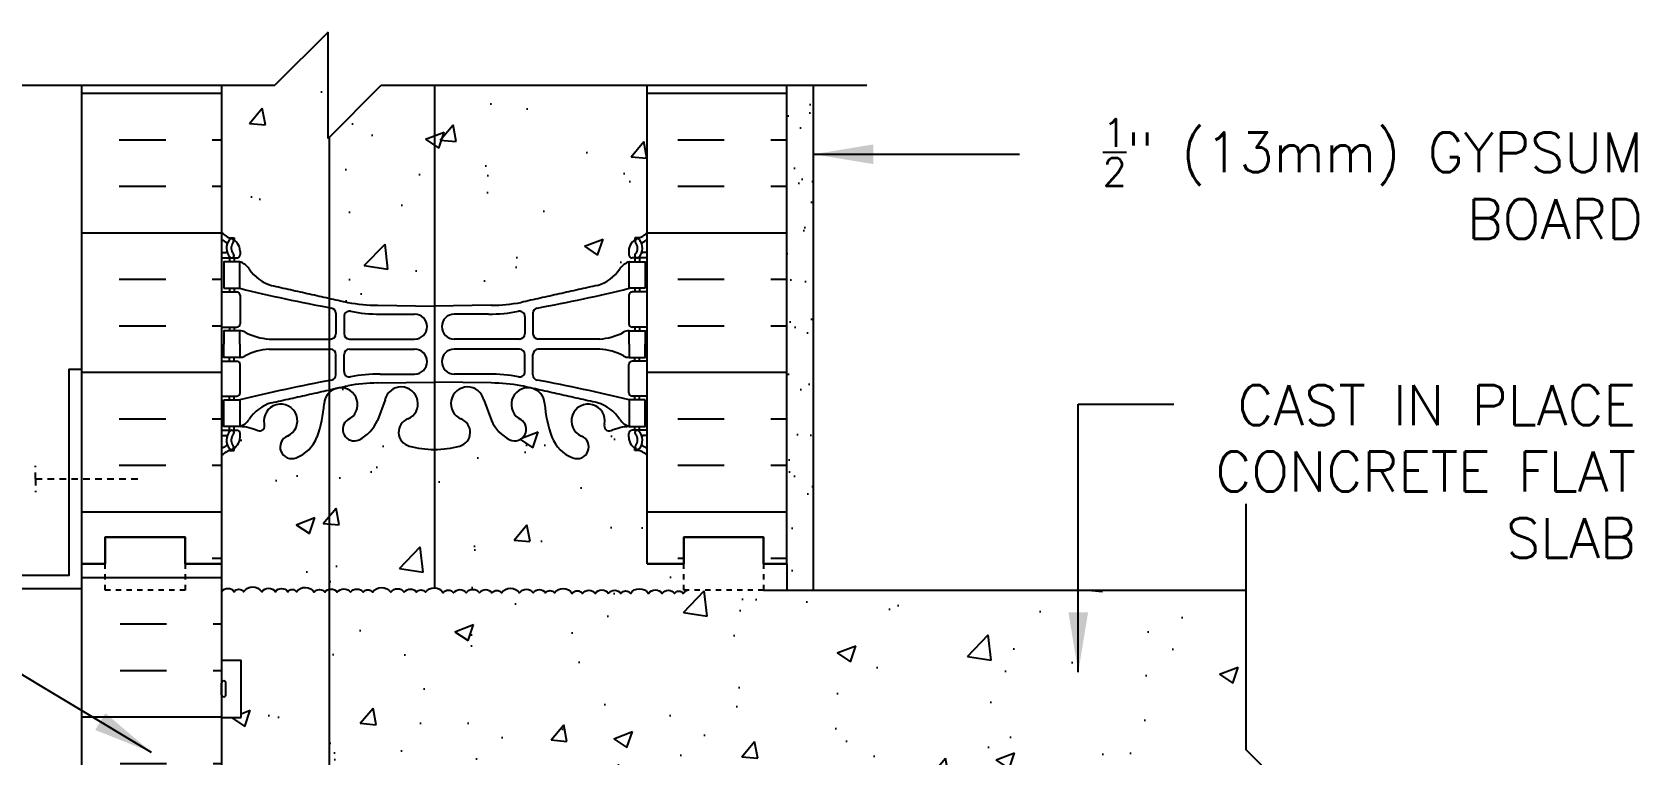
# Model space of a CAD drawing. Header units: inches. Extents: x 75 to 124.9, y 108.5 to 174.4.
# Drawn here: x 94.62 to 124.8, y 160.8 to 174.4 of the extents above; entities that cross this region are included whole.
import ezdxf

# ---------------------------------------------------------------- set-up
doc = ezdxf.new("R2010")
doc.units = ezdxf.units.IN
doc.header["$LTSCALE"] = 0.5
doc.header["$MEASUREMENT"] = 0
doc.linetypes.add('DASHED2', pattern=[0.375, 0.25, -0.125])
for name, color, linetype in [('HATCH', 12, 'Continuous'), ('line25', 2, 'Continuous'), ('LINE3', 3, 'Continuous'), ('LINE50', 5, 'Continuous'), ('LINE9', 9, 'Continuous'), ('TEXT', 4, 'Continuous'), ('Web_Edge', 9, 'Continuous')]:
    doc.layers.add(name, color=color, linetype=linetype)
doc.styles.add('DIM', font='romans.shx', dxfattribs={"width": 0.7})
doc.styles.add('ROMANS', font='romans.shx', dxfattribs={"height": 0.75})
doc.dimstyles.new('ext_12', dxfattribs={"dimscale": 12, "dimtxt": 0.09375, "dimasz": 0.09375, "dimexe": 0.09375, "dimexo": 0.0625, "dimgap": 0.0625, "dimtad": 1, "dimdec": 1, "dimzin": 3, "dimdsep": 46, "dimlunit": 4, "dimtxsty": 'DIM', "dimcen": 0.09, "dimdle": 0.09375, "dimclrt": 4, "dimadec": 0, "dimazin": 0, "dimtfac": 1, "dimtdec": 1, "dimtmove": 2, "dimatfit": 3, "dimfxl": 1, "dimfrac": 2, "dimtolj": 1, "dimtzin": 0, "dimarcsym": 0})

msp = doc.modelspace()

# ---------------------------------------------------------------- hatches: boundary and pattern name
at = {"layer": 'HATCH'}
h = msp.add_hatch(dxfattribs=at)
h.set_pattern_fill('AR-CONC', color=256, scale=0.5)
edge = h.paths.add_edge_path()
edge.add_arc((105.832, 139.813), 0.5, 46.2109, 66.4218)
edge.add_line((106.032, 140.272), (105.942, 140.272))
edge.add_line((105.942, 140.272), (105.942, 140.313))
edge.add_arc((106.082, 140.521), 0.25, 180, 235.9442, ccw=False)
edge.add_line((105.832, 140.521), (105.832, 140.588))
edge.add_arc((105.895, 140.588), 0.0625, 90, 180, ccw=False)
edge.add_line((105.895, 140.651), (105.942, 140.651))
edge.add_line((105.942, 140.651), (105.942, 140.721))
edge.add_line((105.942, 140.721), (105.837, 140.721))
edge.add_arc((105.96, 141.063), 0.364, 212.0424, 250.3387, ccw=False)
edge.add_arc((105.036, 140.452), 0.743, 34.228, 73.8107)
edge.add_spline(control_points=[(105.244, 141.166), (103.806, 141.486)], knot_values=[0, 0, 1, 1], degree=1, periodic=0)
edge.add_arc((103.25, 138.555), 2.984, 79.2546, 90.0995)
edge.add_line((103.245, 141.539), (102.178, 141.554))
edge.add_line((102.178, 141.554), (101.112, 141.539))
edge.add_arc((101.106, 138.555), 2.984, 89.9005, 100.7454)
edge.add_spline(control_points=[(100.55, 141.486), (99.113, 141.166)], knot_values=[0, 0, 1, 1], degree=1, periodic=0)
edge.add_arc((99.32, 140.452), 0.743, 106.1893, 145.772)
edge.add_arc((98.397, 141.063), 0.364, 289.6613, 327.9576, ccw=False)
edge.add_line((98.519, 140.721), (98.414, 140.721))
edge.add_line((98.414, 140.721), (98.414, 140.651))
edge.add_line((98.414, 140.651), (98.462, 140.651))
edge.add_arc((98.462, 140.588), 0.0625, 0, 90, ccw=False)
edge.add_line((98.524, 140.588), (98.524, 140.521))
edge.add_arc((98.274, 140.521), 0.25, 304.0558, 360, ccw=False)
edge.add_line((98.414, 140.313), (98.414, 140.272))
edge.add_line((98.414, 140.272), (98.324, 140.272))
edge.add_arc((98.524, 139.813), 0.5, 113.5782, 133.7891)
edge.add_line((98.178, 140.174), (98.178, 134.628))
edge.add_arc((98.524, 134.989), 0.5, 226.2109, 246.4218)
edge.add_line((98.324, 134.531), (98.414, 134.531))
edge.add_line((98.414, 134.531), (98.414, 134.489))
edge.add_arc((98.274, 134.282), 0.25, 0, 55.9442, ccw=False)
edge.add_line((98.524, 134.282), (98.524, 134.214))
edge.add_arc((98.462, 134.214), 0.0625, -90, 0, ccw=False)
edge.add_line((98.462, 134.152), (98.414, 134.152))
edge.add_line((98.414, 134.152), (98.414, 134.082))
edge.add_line((98.414, 134.082), (98.519, 134.082))
edge.add_arc((98.397, 133.739), 0.364, 32.0424, 70.3387, ccw=False)
edge.add_arc((99.32, 134.35), 0.743, 214.228, 253.8107)
edge.add_spline(control_points=[(99.113, 133.636), (100.55, 133.316)], knot_values=[0, 0, 1, 1], degree=1, periodic=0)
edge.add_arc((101.106, 136.247), 2.984, 259.2546, 270.0995)
edge.add_line((101.112, 133.264), (102.178, 133.248))
edge.add_line((102.178, 133.248), (103.245, 133.264))
edge.add_arc((103.25, 136.247), 2.984, 269.9005, 280.7454)
edge.add_spline(control_points=[(103.806, 133.316), (105.244, 133.636)], knot_values=[0, 0, 1, 1], degree=1, periodic=0)
edge.add_arc((105.036, 134.35), 0.743, 286.1893, 325.772)
edge.add_arc((105.96, 133.739), 0.364, 109.6613, 147.9576, ccw=False)
edge.add_line((105.837, 134.082), (105.942, 134.082))
edge.add_line((105.942, 134.082), (105.942, 134.152))
edge.add_line((105.942, 134.152), (105.895, 134.152))
edge.add_arc((105.895, 134.214), 0.0625, 180, 270, ccw=False)
edge.add_line((105.832, 134.214), (105.832, 134.282))
edge.add_arc((106.082, 134.282), 0.25, 124.0558, 180, ccw=False)
edge.add_line((105.942, 134.489), (105.942, 134.531))
edge.add_line((105.942, 134.531), (106.032, 134.531))
edge.add_arc((105.832, 134.989), 0.5, 293.5782, 313.7891)
edge.add_line((106.178, 134.628), (106.178, 140.174))
h.paths.add_polyline_path([(106.178, 130.436, 0.088416), (106.032, 130.533), (105.942, 130.533), (105.942, 130.575, -0.249069), (105.832, 130.782), (105.832, 130.849, -0.414214), (105.895, 130.912), (105.942, 130.912), (105.942, 130.982), (105.837, 130.982, 0.085348), (105.508, 130.906, -0.669601), (105.375, 131.026, 2.087231), (104.941, 130.802, -1), (104.778, 130.393, -0.21345), (104.386, 130.782, -0.069923), (104.249, 131.426, 1.629604), (103.778, 131.125, -0.994662), (103.595, 130.73, -0.173075), (103.25, 131.097), (103.107, 131.484, 1.612474), (102.675, 131.124, -0.734872), (102.652, 130.613, -0.068475), (102.178, 130.551, -0.068475), (101.704, 130.613, -0.734872), (101.681, 131.124, 1.612474), (101.249, 131.484), (101.107, 131.097, -0.173075), (100.761, 130.73, -0.994662), (100.579, 131.125, 1.629604), (100.108, 131.426, -0.069923), (99.971, 130.782, -0.21345), (99.578, 130.393, -1), (99.415, 130.802, 2.087231), (98.981, 131.026, -0.669601), (98.849, 130.906, 0.085348), (98.519, 130.982), (98.414, 130.982), (98.414, 130.912), (98.462, 130.912, -0.414214), (98.524, 130.849), (98.524, 130.782, -0.249069), (98.414, 130.575), (98.414, 130.533), (98.324, 130.533, 0.088416), (98.178, 130.436), (98.178, 128.401), (99.178, 128.401), (100.178, 129.401), (100.178, 127.401), (101.178, 128.401), (106.178, 128.401)])
h.paths.add_polyline_path([(106.178, 146.401), (106.178, 147.161), (106.099, 146.919, -0.725737), (105.993, 146.9), (105.944, 147.05), (105.818, 147.05, -0.414214), (105.768, 147.1), (105.768, 147.13), (105.668, 147.13), (105.668, 148.731, -0.380392), (105.375, 149.026, 2.087231), (104.941, 148.802, -1), (104.778, 148.393, -0.21345), (104.386, 148.782, -0.069923), (104.249, 149.426, 1.629604), (103.778, 149.125, -0.994662), (103.595, 148.73, -0.173075), (103.25, 149.097), (103.107, 149.484, 1.612474), (102.675, 149.124, -0.734872), (102.652, 148.613, -0.068475), (102.178, 148.551, -0.068475), (101.704, 148.613, -0.734872), (101.681, 149.124, 1.612474), (101.249, 149.484), (101.107, 149.097, -0.173075), (100.761, 148.73, -0.994662), (100.579, 149.125, 1.629604), (100.108, 149.426, -0.069923), (99.971, 148.782, -0.21345), (99.578, 148.393, -1), (99.415, 148.802, 2.087231), (98.981, 149.026, -0.380397), (98.688, 148.731), (98.688, 147.13), (98.588, 147.13), (98.588, 147.1, -0.414214), (98.538, 147.05), (98.412, 147.05), (98.369, 146.919, -0.725737), (98.263, 146.9), (98.178, 147.161), (98.178, 147.13), (98.178, 146.401), (98.178, 144.367, 0.088416), (98.324, 144.269), (98.414, 144.269), (98.414, 144.228, -0.249069), (98.524, 144.021), (98.524, 143.953, -0.414214), (98.462, 143.891), (98.414, 143.891), (98.414, 143.821), (98.519, 143.821, 0.085348), (98.849, 143.896, -0.669601), (98.981, 143.776, 2.087231), (99.415, 144.001, -1), (99.578, 144.409, -0.21345), (99.971, 144.02, -0.069923), (100.108, 143.376, 1.629604), (100.579, 143.677, -0.994662), (100.761, 144.072, -0.173075), (101.107, 143.705), (101.249, 143.318, 1.612474), (101.681, 143.678, -0.734872), (101.704, 144.189, -0.068475), (102.178, 144.251, -0.068475), (102.652, 144.189, -0.734872), (102.675, 143.678, 1.612474), (103.107, 143.318), (103.25, 143.705, -0.173075), (103.595, 144.072, -0.994662), (103.778, 143.677, 1.629604), (104.249, 143.376, -0.069923), (104.386, 144.02, -0.21345), (104.778, 144.409, -1), (104.941, 144.001, 2.087231), (105.375, 143.776, -0.669601), (105.508, 143.896, 0.085348), (105.837, 143.821), (105.942, 143.821), (105.942, 143.891), (105.895, 143.891, -0.414214), (105.832, 143.953), (105.832, 144.021, -0.249069), (105.942, 144.228), (105.942, 144.269), (106.032, 144.269, 0.088416), (106.178, 144.367)])
h.paths.add_polyline_path([(102.102, 151.128, 0.225652), (101.727, 151.503), (99.063, 151.503, 0.225652), (98.688, 151.128), (98.688, 150.287, 0.225652), (99.063, 149.912), (101.727, 149.912, 0.225652), (102.102, 150.287)])
h.paths.add_polyline_path([(102.102, 152.069), (102.102, 152.909, 0.225652), (101.727, 153.284), (99.063, 153.284, 0.225652), (98.688, 152.909), (98.688, 152.069, 0.225652), (99.063, 151.694), (101.727, 151.694, 0.225652)])
h.paths.add_polyline_path([(105.668, 155.089), (105.548, 155.289), (105.548, 155.401), (106.178, 155.401), (106.178, 155.776), (105.813, 155.776), (105.813, 155.818, 0.350105), (105.684, 155.78, 0.520567), (105.449, 155.78, 0.520567), (105.198, 155.78, 0.520567), (104.963, 155.78, 0.520567), (104.766, 155.78, 0.520567), (104.432, 155.79, 0.520567), (104.268, 155.79, 0.520567), (104.036, 155.79, 0.520567), (103.779, 155.79, 0.520567), (103.438, 155.79, 0.520567), (103.26, 155.79, 0.520567), (103.025, 155.79, 0.520567), (102.774, 155.79, 0.520567), (102.539, 155.79, 0.520567), (102.343, 155.79, 0.520567), (102.008, 155.801, 0.520567), (101.844, 155.801, 0.520567), (101.612, 155.801, 0.520567), (101.356, 155.801, 0.520567), (101.014, 155.801, 0.520567), (100.837, 155.801, 0.520567), (100.602, 155.801, 0.520567), (100.351, 155.801, 0.520567), (100.116, 155.801, 0.520567), (99.919, 155.801, 0.520567), (99.585, 155.812, 0.520567), (99.421, 155.812, 0.520567), (99.189, 155.812, 0.520567), (98.932, 155.812, 0.520567), (98.591, 155.812, 0.144272), (98.543, 155.85), (98.543, 155.776), (98.178, 155.776), (98.178, 155.401), (98.808, 155.401), (98.808, 155.289), (98.688, 155.089), (98.688, 153.62, 0.268156), (98.849, 153.472), (105.507, 153.472, 0.268138), (105.668, 153.62)])
h.paths.add_polyline_path([(105.668, 152.909, 0.225652), (105.293, 153.284), (102.629, 153.284, 0.225652), (102.254, 152.909), (102.254, 152.069, 0.225652), (102.629, 151.694), (105.293, 151.694, 0.225652), (105.668, 152.069)])
h.paths.add_polyline_path([(105.668, 151.128, 0.225652), (105.293, 151.503), (102.629, 151.503, 0.225652), (102.254, 151.128), (102.254, 150.287, 0.225652), (102.629, 149.912), (105.293, 149.912, 0.225652), (105.668, 150.287)])
h.paths.add_polyline_path([(116.433, 159.901), (118.433, 159.901), (117.433, 160.901), (117.433, 163.901), (108.366, 163.901), (106.926, 163.901, 0.115435), (106.855, 163.841, 0.520567), (106.691, 163.841, 0.520567), (106.459, 163.841, 0.520567), (106.202, 163.841, 0.520567), (105.861, 163.841, 0.520567), (105.684, 163.841, 0.520567), (105.449, 163.841, 0.520567), (105.198, 163.841, 0.520567), (104.963, 163.841, 0.520567), (104.766, 163.841, 0.520567), (104.432, 163.852, 0.520567), (104.268, 163.852, 0.520567), (104.036, 163.852, 0.520567), (103.779, 163.852, 0.520567), (103.438, 163.852, 0.520567), (103.26, 163.852, 0.520567), (103.025, 163.852, 0.520567), (102.774, 163.852, 0.520567), (102.539, 163.852, 0.520567), (102.343, 163.852, 0.520567), (102.008, 163.863, 0.520567), (101.844, 163.863, 0.520567), (101.612, 163.863, 0.520567), (101.356, 163.863, 0.520567), (101.014, 163.863, 0.520567), (100.837, 163.863, 0.520567), (100.602, 163.863, 0.520567), (100.351, 163.863, 0.520567), (100.116, 163.863, 0.520567), (99.919, 163.863, 0.520567), (99.585, 163.874, 0.520567), (99.421, 163.874, 0.520567), (99.189, 163.874, 0.520567), (98.932, 163.874, 0.520567), (98.591, 163.874, 0.520567), (98.413, 163.874, 0.519406), (98.178, 163.874), (98.178, 162.586), (98.543, 162.586), (98.543, 161.506), (98.178, 161.506), (98.178, 160.756), (98.543, 160.756), (98.543, 159.556), (98.178, 159.556), (98.178, 158.806), (98.543, 158.806), (98.543, 157.726), (98.178, 157.726), (98.178, 156.976), (98.543, 156.976), (98.543, 155.85, -0.144272), (98.591, 155.812, -0.520567), (98.932, 155.812, -0.520567), (99.189, 155.812, -0.520567), (99.421, 155.812, -0.520567), (99.585, 155.812, -0.520567), (99.919, 155.801, -0.520567), (100.116, 155.801, -0.520567), (100.351, 155.801, -0.520567), (100.602, 155.801, -0.520567), (100.837, 155.801, -0.520567), (101.014, 155.801, -0.520567), (101.356, 155.801, -0.520567), (101.612, 155.801, -0.520567), (101.844, 155.801, -0.520567), (102.008, 155.801, -0.520567), (102.343, 155.79, -0.520567), (102.539, 155.79, -0.520567), (102.774, 155.79, -0.520567), (103.025, 155.79, -0.520567), (103.26, 155.79, -0.520567), (103.438, 155.79, -0.520567), (103.779, 155.79, -0.520567), (104.036, 155.79, -0.520567), (104.268, 155.79, -0.520567), (104.432, 155.79, -0.520567), (104.766, 155.78, -0.520567), (104.963, 155.78, -0.520567), (105.198, 155.78, -0.520567), (105.449, 155.78, -0.520567), (105.684, 155.78, -0.350105), (105.813, 155.818, -0.144184), (105.861, 155.78, -0.464549), (106.178, 155.808), (106.178, 155.901), (108.803, 155.901), (117.433, 155.901), (117.433, 158.901)])
h.paths.add_polyline_path([(106.178, 166.436, 0.088416), (106.032, 166.533), (105.942, 166.533), (105.942, 166.575, -0.249069), (105.832, 166.782), (105.832, 166.849, -0.414214), (105.895, 166.912), (105.942, 166.912), (105.942, 166.982), (105.837, 166.982, 0.085348), (105.508, 166.906, -0.669601), (105.375, 167.026, 2.087231), (104.941, 166.802, -1), (104.778, 166.393, -0.21345), (104.386, 166.782, -0.069923), (104.249, 167.426, 1.629604), (103.778, 167.125, -0.994662), (103.595, 166.73, -0.173075), (103.25, 167.097), (103.107, 167.484, 1.612474), (102.675, 167.124, -0.734872), (102.652, 166.613, -0.068475), (102.178, 166.551, -0.068475), (101.704, 166.613, -0.734872), (101.681, 167.124, 1.612474), (101.249, 167.484), (101.107, 167.097, -0.173075), (100.761, 166.73, -0.994662), (100.579, 167.125, 1.629604), (100.108, 167.426, -0.069923), (99.971, 166.782, -0.21345), (99.578, 166.393, -1), (99.415, 166.802, 2.087231), (98.981, 167.026, -0.669601), (98.849, 166.906, 0.085348), (98.519, 166.982), (98.414, 166.982), (98.414, 166.912), (98.462, 166.912, -0.414214), (98.524, 166.849), (98.524, 166.782, -0.249069), (98.414, 166.575), (98.414, 166.533), (98.324, 166.533, 0.088416), (98.178, 166.436), (98.178, 164.401), (98.178, 163.874, -0.519406), (98.413, 163.874, -0.520567), (98.591, 163.874, -0.520567), (98.932, 163.874, -0.520567), (99.189, 163.874, -0.520567), (99.421, 163.874, -0.520567), (99.585, 163.874, -0.520567), (99.919, 163.863, -0.520567), (100.116, 163.863, -0.520567), (100.351, 163.863, -0.520567), (100.602, 163.863, -0.520567), (100.837, 163.863, -0.520567), (101.014, 163.863, -0.520567), (101.356, 163.863, -0.520567), (101.612, 163.863, -0.520567), (101.844, 163.863, -0.520567), (102.008, 163.863, -0.520567), (102.343, 163.852, -0.520567), (102.539, 163.852, -0.520567), (102.774, 163.852, -0.520567), (103.025, 163.852, -0.520567), (103.26, 163.852, -0.520567), (103.438, 163.852, -0.520567), (103.779, 163.852, -0.520567), (104.036, 163.852, -0.520567), (104.268, 163.852, -0.520567), (104.432, 163.852, -0.520567), (104.766, 163.841, -0.520567), (104.963, 163.841, -0.520567), (105.198, 163.841, -0.520567), (105.449, 163.841, -0.520567), (105.684, 163.841, -0.520567), (105.861, 163.841, -0.520567), (106.202, 163.841, -0.520567), (106.459, 163.841, -0.520567), (106.691, 163.841, -0.520567), (106.855, 163.841, -0.115435), (106.926, 163.901), (106.866, 163.901), (106.866, 164.401), (106.178, 164.401)])
edge = h.paths.add_edge_path()
edge.add_line((106.178, 173.401), (101.178, 173.401))
edge.add_line((101.178, 173.401), (100.178, 172.401))
edge.add_line((100.178, 172.401), (100.178, 174.401))
edge.add_line((100.178, 174.401), (99.178, 173.401))
edge.add_line((99.178, 173.401), (98.178, 173.401))
edge.add_line((98.178, 173.401), (98.178, 170.628))
edge.add_arc((98.524, 170.989), 0.5, 226.2109, 246.4218)
edge.add_line((98.324, 170.531), (98.414, 170.531))
edge.add_line((98.414, 170.531), (98.414, 170.489))
edge.add_arc((98.274, 170.282), 0.25, 0, 55.9442, ccw=False)
edge.add_line((98.524, 170.282), (98.524, 170.214))
edge.add_arc((98.462, 170.214), 0.0625, -90, 0, ccw=False)
edge.add_line((98.462, 170.152), (98.414, 170.152))
edge.add_line((98.414, 170.152), (98.414, 170.082))
edge.add_line((98.414, 170.082), (98.519, 170.082))
edge.add_arc((98.397, 169.739), 0.364, 32.0424, 70.3387, ccw=False)
edge.add_arc((99.32, 170.35), 0.743, 214.228, 253.8107)
edge.add_spline(control_points=[(99.113, 169.636), (100.55, 169.316)], knot_values=[0, 0, 1, 1], degree=1, periodic=0)
edge.add_arc((101.106, 172.247), 2.984, 259.2546, 270.0995)
edge.add_line((101.112, 169.264), (102.178, 169.248))
edge.add_line((102.178, 169.248), (103.245, 169.264))
edge.add_arc((103.25, 172.247), 2.984, 269.9005, 280.7454)
edge.add_spline(control_points=[(103.806, 169.316), (105.244, 169.636)], knot_values=[0, 0, 1, 1], degree=1, periodic=0)
edge.add_arc((105.036, 170.35), 0.743, 286.1893, 325.772)
edge.add_arc((105.96, 169.739), 0.364, 109.6613, 147.9576, ccw=False)
edge.add_line((105.837, 170.082), (105.942, 170.082))
edge.add_line((105.942, 170.082), (105.942, 170.152))
edge.add_line((105.942, 170.152), (105.895, 170.152))
edge.add_arc((105.895, 170.214), 0.0625, 180, 270, ccw=False)
edge.add_line((105.832, 170.214), (105.832, 170.282))
edge.add_arc((106.082, 170.282), 0.25, 124.0558, 180, ccw=False)
edge.add_line((105.942, 170.489), (105.942, 170.531))
edge.add_line((105.942, 170.531), (106.032, 170.531))
edge.add_arc((105.832, 170.989), 0.5, 293.5782, 313.7891)
edge.add_line((106.178, 170.628), (106.178, 173.401))
h = msp.add_hatch(dxfattribs=at)
h.set_pattern_fill('INSUL', color=256, scale=7, style=0)
h.paths.add_polyline_path([(98.178, 173.428), (98.151, 173.401), (95.553, 173.401), (95.553, 164.401), (95.991, 164.401), (95.991, 164.901), (97.491, 164.901), (97.491, 164.401), (98.178, 164.401)])
h = msp.add_hatch(dxfattribs=at)
h.set_pattern_fill('INSUL', color=256, scale=7, style=0)
h.paths.add_polyline_path([(108.803, 173.401), (106.178, 173.401), (106.178, 164.401), (106.866, 164.401), (106.866, 164.901), (108.366, 164.901), (108.366, 164.401), (108.803, 164.401)])
h = msp.add_hatch(dxfattribs=at)
h.set_pattern_fill('AR-SAND', color=256, scale=0.5, style=0)
h.set_pattern_definition([(37.5, (98.74064, 146.9011), (-0.031497, 0.963412), [0, -0.76, 0, -0.85, 0, -0.8125]), (7.5, (98.7406, 146.9011), (0.88489, 1.411073), [0, -0.41, 0, -0.685, 0, -0.2625]), (327.5, (98.1256, 146.9011), (1.55707, 0.00283), [0, -0.25, 0, -0.9, 0, -1.175]), (317.5, (98.1256, 146.9011), (1.503063, 0.43884), [0, -0.125, 0, -0.59, 0, -0.675])])
h.paths.add_polyline_path([(108.803, 163.901), (109.303, 163.901), (109.303, 173.401), (108.803, 173.401)])
h = msp.add_hatch(dxfattribs=at)
h.set_pattern_fill('INSUL', color=256, scale=7, style=0)
h.set_pattern_definition([(0, (-2827.9834, -250.6084), (0, 2.625), []), (0, (-2827.9834, -249.7334), (0, 2.625), [0.875, -0.875]), (0, (-2827.9834, -248.8584), (0, 2.625), [0.875, -0.875])])
h.paths.add_polyline_path([(95.553, 146.401), (95.991, 146.401), (95.991, 146.901), (97.491, 146.901), (97.491, 146.401), (98.178, 146.401), (98.178, 164.401), (97.491, 164.401), (97.491, 164.901), (95.991, 164.901), (95.991, 164.401), (95.553, 164.401)])

# ---------------------------------------------------------------- linework, layer by layer
for points in [[(98.178, 163.874, -0.519406), (98.413, 163.874, -0.520567), (98.591, 163.874, -0.520567), (98.932, 163.874, -0.520567), (99.189, 163.874, -0.520567), (99.421, 163.874, -0.520567), (99.585, 163.874, -0.520567), (99.919, 163.863, -0.520567), (100.116, 163.863, -0.520567), (100.351, 163.863, -0.520567), (100.602, 163.863, -0.434064), (100.602, 163.863, -0.434064)], [(100.602, 163.863, -0.520567), (100.837, 163.863, -0.520567), (101.014, 163.863, -0.520567), (101.356, 163.863, -0.520567), (101.612, 163.863, -0.520567), (101.844, 163.863, -0.520567), (102.008, 163.863, -0.520567), (102.343, 163.852, -0.520567), (102.539, 163.852, -0.520567), (102.774, 163.852, -0.520567), (103.025, 163.852, -0.434064), (103.025, 163.852, -0.434064)], [(103.025, 163.852, -0.520567), (103.26, 163.852, -0.520567), (103.438, 163.852, -0.520567), (103.779, 163.852, -0.520567), (104.036, 163.852, -0.520567), (104.268, 163.852, -0.520567), (104.432, 163.852, -0.520567), (104.766, 163.841, -0.520567), (104.963, 163.841, -0.520567), (105.198, 163.841, -0.520567), (105.449, 163.841, -0.434064), (105.449, 163.841, -0.434064)], [(105.449, 163.841, -0.520567), (105.684, 163.841, -0.520567), (105.861, 163.841, -0.520567), (106.202, 163.841, -0.520567), (106.459, 163.841, -0.520567), (106.691, 163.841, -0.520567), (106.855, 163.841, -0.115435), (106.926, 163.901, -0.115435)]]:
    msp.add_lwpolyline(points, format="xyb", dxfattribs=at)
at = {"layer": 'line25'}
for p, q in [((98.178, 173.401), (98.178, 164.401)), ((106.178, 164.401), (106.178, 173.401)), ((98.178, 164.401), (98.178, 146.401)), ((98.178, 162.586), (98.543, 162.586)), ((98.543, 161.506), (98.543, 162.586)), ((98.178, 161.506), (98.543, 161.506))]:
    msp.add_line(p, q, dxfattribs=at)
at = {"layer": 'LINE3'}
for p, q in [((102.178, 173.401), (102.178, 163.945)), ((100.202, 172.425), (100.202, 129.151))]:
    msp.add_line(p, q, dxfattribs=at)
at = {"layer": 'LINE50'}
for p, q in [((95.553, 164.401), (95.553, 173.401)), ((108.803, 164.401), (108.803, 173.401)), ((95.553, 146.401), (95.553, 164.401))]:
    msp.add_line(p, q, dxfattribs=at)
for points in [[(95.553, 164.401), (95.991, 164.401), (95.991, 164.901), (97.491, 164.901), (97.491, 164.401), (98.178, 164.401)], [(98.178, 164.401), (97.491, 164.401), (97.491, 164.901), (95.991, 164.901), (95.991, 164.401), (95.553, 164.401)], [(108.803, 164.401), (108.366, 164.401), (108.366, 164.901), (106.866, 164.901), (106.866, 164.401), (106.178, 164.401)], [(106.178, 164.401), (106.866, 164.401), (106.866, 164.901), (108.366, 164.901), (108.366, 164.401), (108.803, 164.401)]]:
    msp.add_lwpolyline(points, dxfattribs=at)
at = {"layer": 'LINE9'}
for p, q in [((100.178, 174.401), (99.178, 173.401)), ((100.178, 172.401), (100.178, 174.401)), ((90.053, 173.401), (99.178, 173.401)), ((100.178, 172.401), (101.178, 173.401)), ((101.178, 173.401), (110.303, 173.401)), ((109.303, 163.901), (109.303, 173.401)), ((117.433, 160.901), (117.433, 165.526)), ((108.803, 164.401), (108.803, 163.901)), ((108.366, 163.901), (117.433, 163.901)), ((98.178, 161.936), (98.178, 162.156)), ((98.178, 162.101), (98.178, 162.101)), ((98.218, 162.196), (98.218, 162.196)), ((98.258, 161.936), (98.258, 162.156)), ((98.178, 161.991), (98.178, 161.991)), ((98.218, 161.896), (98.218, 161.896)), ((118.433, 159.901), (117.433, 160.901))]:
    msp.add_line(p, q, dxfattribs=at)
at = {"layer": 'LINE9', "linetype": 'DASHED2'}
for q in [(94.678, 166.244), (96.678, 165.994), (94.678, 165.744)]:
    msp.add_line((94.678, 165.994), q, dxfattribs=at)
at = {"layer": 'LINE9'}
msp.add_lwpolyline([(95.553, 168.056), (95.303, 168.056), (95.303, 164.181), (92.553, 164.181), (92.553, 163.931), (95.553, 163.931)], close=True, dxfattribs=at)
at = {"layer": 'LINE9', "linetype": 'DASHED2', "ltscale": 0.15}
for points in [[(97.491, 164.401), (97.491, 164.401), (97.491, 163.901), (95.991, 163.901), (95.991, 164.401), (95.991, 164.401)], [(108.366, 164.401), (108.366, 164.401), (108.366, 163.901), (106.866, 163.901), (106.866, 164.401), (106.866, 164.401)]]:
    msp.add_lwpolyline(points, dxfattribs=at)
at = {"layer": 'LINE9'}
for centre, start, end in [((98.218, 162.156), 90, 180), ((98.218, 162.156), 360, 90), ((98.218, 161.936), 180, 270), ((98.218, 161.936), 270, 0)]:
    msp.add_arc(centre, 0.04, start, end, dxfattribs=at)
at = {"layer": 'Web_Edge'}
for p, q in [((98.178, 170.252), (98.256, 170.252)), ((98.324, 170.531), (98.414, 170.531)), ((98.414, 170.531), (98.414, 170.489)), ((98.524, 170.282), (98.524, 170.214)), ((105.832, 170.282), (105.832, 170.214)), ((106.032, 170.531), (105.942, 170.531)), ((105.942, 170.531), (105.942, 170.489)), ((106.178, 170.252), (106.1, 170.252)), ((98.178, 170.152), (98.462, 170.152)), ((98.324, 170.152), (98.324, 170.082)), ((98.414, 170.152), (98.414, 170.082)), ((106.178, 170.152), (105.895, 170.152)), ((105.942, 170.152), (105.942, 170.082)), ((106.032, 170.152), (106.032, 170.082)), ((98.178, 169.512), (98.462, 169.512)), ((98.324, 169.582), (98.324, 169.512)), ((98.414, 169.582), (98.414, 169.512)), ((98.524, 169.449), (98.524, 168.914)), ((105.832, 169.449), (105.832, 168.914)), ((106.178, 169.512), (105.895, 169.512)), ((105.942, 169.582), (105.942, 169.512)), ((106.032, 169.582), (106.032, 169.512)), ((100.326, 169.112), (100.326, 168.727)), ((100.479, 169.05), (100.479, 168.727)), ((101.112, 169.264), (102.178, 169.248)), ((101.159, 169.096), (101.806, 169.096)), ((103.245, 169.264), (102.178, 169.248)), ((103.197, 169.096), (102.551, 169.096)), ((103.878, 169.05), (103.878, 168.727)), ((104.03, 169.112), (104.03, 168.727)), ((98.178, 168.852), (98.462, 168.852)), ((98.324, 168.852), (98.324, 168.782)), ((98.414, 168.852), (98.414, 168.782)), ((106.178, 168.852), (105.895, 168.852)), ((105.942, 168.852), (105.942, 168.782)), ((106.032, 168.852), (106.032, 168.782)), ((99.072, 168.626), (100.226, 168.627)), ((99.072, 168.437), (100.226, 168.436)), ((100.579, 168.627), (101.806, 168.627)), ((100.579, 168.436), (101.806, 168.436)), ((103.778, 168.627), (102.551, 168.627)), ((103.778, 168.436), (102.551, 168.436)), ((105.284, 168.626), (104.13, 168.627)), ((105.284, 168.437), (104.13, 168.436)), ((98.178, 168.212), (98.462, 168.212)), ((98.324, 168.212), (98.324, 168.282)), ((98.414, 168.212), (98.414, 168.282)), ((98.524, 167.614), (98.524, 168.149)), ((100.326, 167.952), (100.326, 168.336)), ((100.479, 168.014), (100.479, 168.336)), ((103.878, 168.014), (103.878, 168.336)), ((104.03, 167.952), (104.03, 168.336)), ((105.832, 167.614), (105.832, 168.149)), ((106.178, 168.212), (105.895, 168.212)), ((105.942, 168.212), (105.942, 168.282)), ((106.032, 168.212), (106.032, 168.282)), ((101.159, 167.968), (101.806, 167.968)), ((103.197, 167.968), (102.551, 167.968)), ((98.178, 167.552), (98.462, 167.552)), ((98.324, 167.482), (98.324, 167.552)), ((98.414, 167.482), (98.414, 167.552)), ((101.112, 167.8), (102.178, 167.816)), ((103.245, 167.8), (102.178, 167.816)), ((106.178, 167.552), (105.895, 167.552)), ((105.942, 167.482), (105.942, 167.552)), ((106.032, 167.482), (106.032, 167.552)), ((101.249, 167.484), (101.107, 167.097)), ((103.107, 167.484), (103.25, 167.097)), ((98.324, 166.912), (98.324, 166.982)), ((98.414, 166.912), (98.414, 166.982)), ((105.942, 166.912), (105.942, 166.982)), ((106.032, 166.912), (106.032, 166.982)), ((98.178, 166.912), (98.462, 166.912)), ((98.178, 166.812), (98.256, 166.812)), ((98.524, 166.782), (98.524, 166.849)), ((105.832, 166.782), (105.832, 166.849)), ((106.178, 166.912), (105.895, 166.912)), ((106.178, 166.812), (106.1, 166.812)), ((98.324, 166.533), (98.414, 166.533)), ((98.414, 166.533), (98.414, 166.575)), ((105.942, 166.533), (105.942, 166.575)), ((106.032, 166.533), (105.942, 166.533))]:
    msp.add_line(p, q, dxfattribs=at)
for points in [[(98.219, 169.582), (98.519, 169.582), (98.519, 170.082), (98.219, 170.082)], [(106.137, 169.582), (105.837, 169.582), (105.837, 170.082), (106.137, 170.082)], [(98.219, 167.482), (98.519, 167.482), (98.519, 166.982), (98.219, 166.982)], [(106.137, 167.482), (105.837, 167.482), (105.837, 166.982), (106.137, 166.982)]]:
    msp.add_lwpolyline(points, close=True, dxfattribs=at)
for points in [[(98.519, 168.532), (98.519, 168.782), (98.219, 168.782), (98.219, 168.532)], [(105.837, 168.532), (105.837, 168.782), (106.137, 168.782), (106.137, 168.532)], [(98.519, 168.532), (98.519, 168.282), (98.219, 168.282), (98.219, 168.532)], [(105.837, 168.532), (105.837, 168.282), (106.137, 168.282), (106.137, 168.532)]]:
    msp.add_lwpolyline(points, dxfattribs=at)
for centre, radius, start, end in [((98.524, 170.989), 0.5, 226.2109, 250.5288), ((105.832, 170.989), 0.5, 289.4712, 313.7891), ((98.524, 170.989), 0.6, 234.7832, 245.0748), ((98.256, 170.271), 0.0196, 269.4032, 15.4901), ((98.518, 170.336), 0.25, 140.1145, 222.4609), ((98.262, 170.426), 0.021, 343.464, 63.9957), ((98.36, 170.467), 0.045, 321.448, 139.1879), ((98.274, 170.282), 0.25, 0, 70.5288), ((98.518, 170.336), 0.16, 140.0001, 222.4609), ((106.082, 170.282), 0.25, 109.4712, 180), ((105.996, 170.467), 0.045, 40.8121, 218.552), ((105.838, 170.336), 0.16, 317.5391, 39.9999), ((105.838, 170.336), 0.25, 317.5391, 39.8855), ((106.094, 170.426), 0.021, 116.0043, 196.536), ((106.1, 170.271), 0.0196, 164.5099, 270.5968), ((105.832, 170.989), 0.6, 294.9252, 305.2168), ((98.367, 170.198), 0.045, 222.4609, 42.4609), ((98.462, 170.214), 0.0625, 270, 0), ((98.397, 169.739), 0.364, 34.9775, 70.3387), ((99.32, 170.35), 0.743, 212.7919, 253.8107), ((105.036, 170.35), 0.743, 286.1893, 327.2081), ((105.96, 169.739), 0.364, 109.6613, 145.0225), ((105.895, 170.214), 0.0625, 180, 270), ((105.99, 170.198), 0.045, 137.5391, 317.5391), ((98.462, 169.449), 0.0625, 0, 90), ((105.328, 197.002), 28.253, 256.0552, 259.6343), ((99.029, 197.002), 28.253, 280.3657, 283.9448), ((105.895, 169.449), 0.0625, 90, 180), ((100.226, 169.112), 0.1, 360, 79.6343), ((100.579, 169.05), 0.1, 79.2546, 180), ((101.106, 172.247), 2.984, 259.2546, 270.0995), ((101.154, 172.08), 2.984, 259.2546, 270.0995), ((101.806, 168.861), 0.234, 270, 90), ((102.551, 168.861), 0.234, 90, 270), ((103.203, 172.08), 2.984, 269.9005, 280.7454), ((103.25, 172.247), 2.984, 269.9005, 280.7454), ((103.778, 169.05), 0.1, 0, 100.7454), ((104.13, 169.112), 0.1, 100.3657, 180), ((98.462, 168.914), 0.0625, 270, 0), ((98.515, 168.563), 0.219, 60.4937, 88.92), ((99.157, 169.783), 1.16, 242.5844, 265.8032), ((100.226, 168.727), 0.1, 270.0388, 360), ((100.579, 168.727), 0.1, 180, 270), ((103.778, 168.727), 0.1, 270, 0), ((104.13, 168.727), 0.1, 180, 269.9612), ((105.2, 169.783), 1.16, 274.1968, 297.4156), ((105.841, 168.563), 0.219, 91.08, 119.5063), ((105.895, 168.914), 0.0625, 180, 270), ((99.157, 167.281), 1.16, 94.1968, 117.4156), ((100.226, 168.336), 0.1, 0, 89.9612), ((100.579, 168.336), 0.1, 90, 180), ((101.806, 168.202), 0.234, 270, 90), ((102.551, 168.202), 0.234, 90, 270), ((103.778, 168.336), 0.1, 0, 90), ((104.13, 168.336), 0.1, 90.0388, 180), ((105.2, 167.281), 1.16, 62.5844, 85.8032), ((98.462, 168.149), 0.0625, 0, 90), ((98.515, 168.5), 0.219, 271.08, 299.5063), ((105.841, 168.5), 0.219, 240.4937, 268.92), ((105.895, 168.149), 0.0625, 90, 180), ((105.328, 140.061), 28.253, 100.3657, 103.9448), ((100.226, 167.952), 0.1, 280.3657, 0), ((100.579, 168.014), 0.1, 180, 280.7454), ((101.154, 164.984), 2.984, 89.9005, 100.7454), ((103.203, 164.984), 2.984, 79.2546, 90.0995), ((103.778, 168.014), 0.1, 259.2546, 0), ((104.13, 167.952), 0.1, 180, 259.6343), ((99.029, 140.061), 28.253, 76.0552, 79.6343), ((98.462, 167.614), 0.0625, 270, 0), ((100.42, 167.395), 0.314, 296.0652, 177.2643), ((101.106, 164.816), 2.984, 89.9005, 100.7454), ((101.554, 167.411), 0.314, 293.8084, 166.5854), ((102.802, 167.411), 0.314, 13.4146, 246.1916), ((103.25, 164.816), 2.984, 79.2546, 90.0995), ((103.937, 167.395), 0.314, 2.7357, 243.9348), ((105.895, 167.614), 0.0625, 180, 270), ((99.32, 166.713), 0.743, 106.1893, 147.2081), ((99.288, 167.088), 0.314, 293.8084, 191.4114), ((97.749, 167.591), 2.365, 339.9985, 355.6105), ((106.608, 167.591), 2.365, 184.3895, 200.0015), ((105.068, 167.088), 0.314, 348.5886, 246.1916), ((105.036, 166.713), 0.743, 32.7919, 73.8107), ((98.397, 167.324), 0.364, 289.6613, 325.0225), ((98.464, 165.986), 0.997, 66.8533, 86.8462), ((98.89, 166.994), 0.0968, 249.5669, 19.8449), ((100.671, 166.928), 0.217, 121.463, 294.4736), ((100.42, 167.398), 0.75, 297.0295, 336.3062), ((101.772, 166.872), 0.268, 109.9662, 255.2108), ((102.584, 166.872), 0.268, 284.7892, 70.0338), ((103.936, 167.398), 0.75, 203.6938, 242.9705), ((103.686, 166.928), 0.217, 245.5264, 58.537), ((105.466, 166.994), 0.0968, 160.1551, 290.4331), ((105.892, 165.986), 0.997, 93.1538, 113.1467), ((105.96, 167.324), 0.364, 214.9775, 250.3387), ((98.524, 166.075), 0.6, 114.9252, 125.2168), ((98.256, 166.792), 0.0196, 344.5099, 90.5968), ((98.518, 166.727), 0.25, 137.5391, 219.8855), ((98.262, 166.638), 0.021, 296.0043, 16.536), ((98.36, 166.596), 0.045, 220.8121, 38.552), ((98.367, 166.866), 0.045, 317.5391, 137.5391), ((98.274, 166.782), 0.25, 289.4712, 360), ((98.518, 166.727), 0.16, 137.5391, 219.9999), ((98.462, 166.849), 0.0625, 360, 90), ((99.497, 166.597), 0.22, 111.8037, 291.8037), ((99.339, 167.026), 0.677, 290.6803, 338.8761), ((102.167, 168.305), 1.754, 254.7082, 270.3771), ((102.19, 168.305), 1.754, 269.6229, 285.2918), ((105.017, 167.026), 0.677, 201.1239, 249.3197), ((104.86, 166.597), 0.22, 248.1963, 68.1963), ((105.895, 166.849), 0.0625, 90, 180), ((106.082, 166.782), 0.25, 180, 250.5288), ((105.99, 166.866), 0.045, 42.4609, 222.4609), ((105.996, 166.596), 0.045, 141.448, 319.1879), ((105.838, 166.727), 0.16, 320.0001, 42.4609), ((105.838, 166.727), 0.25, 320.1145, 42.4609), ((106.094, 166.638), 0.021, 163.464, 243.9957), ((106.1, 166.792), 0.0196, 89.4032, 195.4901), ((105.832, 166.075), 0.6, 54.7832, 65.0748), ((98.524, 166.075), 0.5, 109.4712, 133.7891), ((105.832, 166.075), 0.5, 46.2109, 70.5288)]:
    msp.add_arc(centre, radius, start, end, dxfattribs=at)
for points in [[(99.113, 169.636), (100.55, 169.316)], [(105.244, 169.636), (103.806, 169.316)], [(99.113, 167.427), (100.55, 167.748)], [(105.244, 167.427), (103.806, 167.748)]]:
    msp.add_open_spline(points, degree=1, dxfattribs=at)

# ---------------------------------------------------------------- texts
at = {"layer": 'TEXT', "char_height": 0.75, "attachment_point": 6, "style": 'ROMANS'}
for s, insert, width in [('\\A1;{\\H0.7x;\\S1/2;}" (13mm) GYPSUM BOARD', (124.896, 171.64), 12.02995), ('\\A1;{\\H1x;CAST IN PLACE CONCRETE FLAT SLAB}', (124.763, 166.134), 9.23436)]:
    msp.add_mtext(s, dxfattribs=dict(at, insert=insert, width=width))

# ---------------------------------------------------------------- leaders
at = {"layer": 'TEXT'}
for points in [[(109.303, 172.103), (112.8, 172.102), (113.178, 172.103)], [(114.28, 162.361), (114.28, 167.402), (116.076, 167.403)]]:
    msp.add_leader(points, dimstyle='ext_12', dxfattribs=at)
msp.add_leader([(96.862, 160.851), (89.26, 165.415), (86.378, 165.415)], dimstyle='ext_12', override={"dimgap": 0.0625, "dimtad": 0}, dxfattribs=at)

doc.saveas('drawing.dxf')
